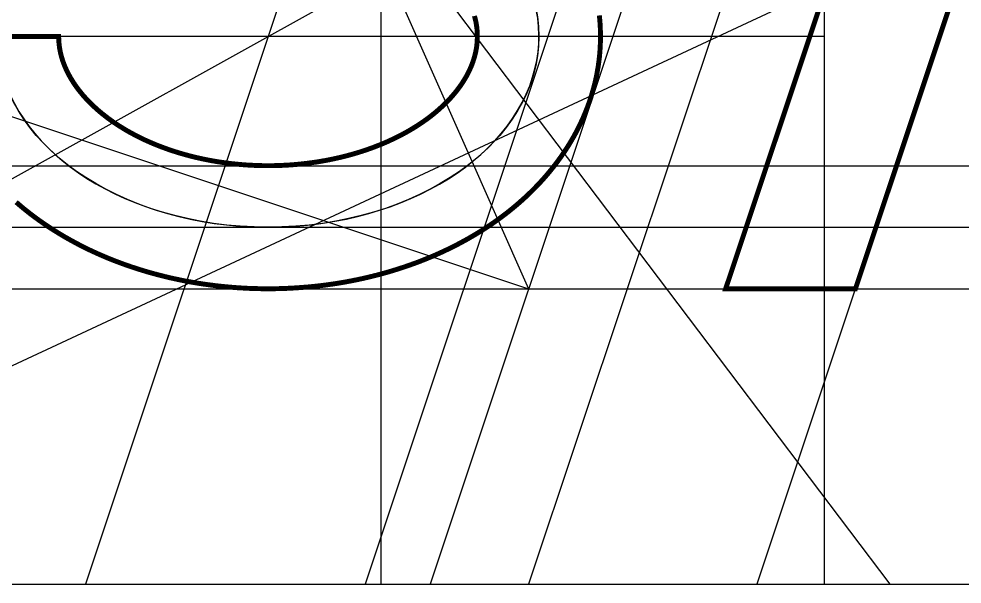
# Model space of a CAD drawing. Extents: x -732 to 2500, y -1000 to 1032.
# Drawn here: x 1096.5 to 1288, y -1000 to -885.2 of the extents above; entities that cross this region are included whole.
import ezdxf

# ---------------------------------------------------------------- set-up
doc = ezdxf.new("R2010")
doc.units = 0
doc.header["$MEASUREMENT"] = 0
doc.layers.add('Text 5', color=242, linetype='Continuous')
doc.layers.add('Text 5 Guide', color=254, linetype='Continuous')

msp = doc.modelspace()

# ---------------------------------------------------------------- linework, layer by layer
msp.add_line((1000, -1000), (2500, -300))
at = {"layer": 'Text 5'}
msp.add_lwpolyline([(1000, -1000), (1700, -1000), (1700, -700), (1000, -700)], close=True, dxfattribs=at)
at = {"layer": 'Text 5', "const_width": 1}
msp.add_lwpolyline([(1263.02, -870.95), (1285.18, -883.52), (1266.35, -940), (1240, -940)], close=True, dxfattribs=at)
for points in [[(1189, -884.59), (1189.02, -884.68), (1189.05, -884.77), (1189.07, -884.86), (1189.09, -884.95), (1189.12, -885.04), (1189.14, -885.13), (1189.16, -885.22), (1189.18, -885.3), (1189.2, -885.39), (1189.22, -885.48), (1189.24, -885.57), (1189.26, -885.66), (1189.28, -885.75), (1189.3, -885.84), (1189.31, -885.92), (1189.33, -886.01), (1189.35, -886.1), (1189.36, -886.19), (1189.38, -886.28), (1189.39, -886.37), (1189.41, -886.45), (1189.42, -886.54), (1189.43, -886.63), (1189.44, -886.72), (1189.46, -886.81), (1189.47, -886.89), (1189.48, -886.98), (1189.49, -887.07), (1189.5, -887.16), (1189.51, -887.24), (1189.52, -887.33), (1189.52, -887.42), (1189.53, -887.51), (1189.54, -887.59), (1189.55, -887.68), (1189.55, -887.77), (1189.56, -887.86), (1189.56, -887.94), (1189.57, -888.03), (1189.57, -888.12), (1189.57, -888.2), (1189.58, -888.29), (1189.58, -888.38), (1189.58, -888.47), (1189.58, -888.55), (1189.58, -888.64), (1189.58, -888.73), (1189.58, -888.82), (1189.58, -888.9), (1189.58, -888.99), (1189.58, -889.08), (1189.58, -889.16), (1189.57, -889.25), (1189.57, -889.34), (1189.57, -889.43), (1189.56, -889.51), (1189.56, -889.6), (1189.55, -889.69), (1189.55, -889.78), (1189.54, -889.86), (1189.53, -889.95), (1189.53, -890.04), (1189.52, -890.13), (1189.51, -890.21), (1189.5, -890.3), (1189.49, -890.39), (1189.48, -890.48), (1189.47, -890.56), (1189.46, -890.65), (1189.45, -890.74), (1189.44, -890.83), (1189.43, -890.91), (1189.41, -891), (1189.4, -891.09), (1189.38, -891.18), (1189.37, -891.27), (1189.35, -891.36), (1189.34, -891.44), (1189.32, -891.53), (1189.31, -891.62), (1189.29, -891.71), (1189.27, -891.8), (1189.25, -891.89), (1189.23, -891.97), (1189.21, -892.06), (1189.19, -892.15), (1189.17, -892.24), (1189.15, -892.33), (1189.13, -892.42), (1189.11, -892.51), (1189.08, -892.6), (1189.06, -892.69), (1189.04, -892.78), (1189.01, -892.86), (1188.99, -892.95), (1188.96, -893.04), (1188.93, -893.13), (1188.91, -893.22), (1188.88, -893.31), (1188.85, -893.4), (1188.82, -893.49), (1188.79, -893.58), (1188.76, -893.67), (1188.73, -893.76), (1188.7, -893.85), (1188.67, -893.94), (1188.64, -894.04), (1188.6, -894.13), (1188.57, -894.22), (1188.54, -894.31), (1188.5, -894.4), (1188.47, -894.49), (1188.43, -894.58), (1188.39, -894.67), (1188.36, -894.76), (1188.32, -894.85), (1188.28, -894.95), (1188.24, -895.04), (1188.2, -895.13), (1188.16, -895.22), (1188.12, -895.31), (1188.08, -895.41), (1188.04, -895.5), (1187.99, -895.59), (1187.95, -895.68), (1187.91, -895.77), (1187.86, -895.87), (1187.82, -895.96), (1187.77, -896.05), (1187.72, -896.14), (1187.68, -896.24), (1187.63, -896.33), (1187.58, -896.42), (1187.53, -896.51), (1187.48, -896.61), (1187.43, -896.7), (1187.38, -896.79), (1187.33, -896.89), (1187.27, -896.98), (1187.22, -897.07), (1187.17, -897.17), (1187.11, -897.26), (1187.06, -897.35), (1187, -897.45), (1186.94, -897.54), (1186.89, -897.63), (1186.83, -897.73), (1186.77, -897.82), (1186.71, -897.91), (1186.65, -898.01), (1186.59, -898.1), (1186.53, -898.19), (1186.47, -898.29), (1186.4, -898.38), (1186.34, -898.48), (1186.28, -898.57), (1186.21, -898.66), (1186.14, -898.76), (1186.08, -898.85), (1186.01, -898.95), (1185.94, -899.04), (1185.87, -899.13), (1185.81, -899.23), (1185.74, -899.32), (1185.67, -899.42), (1185.59, -899.51), (1185.52, -899.6), (1185.45, -899.7), (1185.38, -899.79), (1185.3, -899.89), (1185.23, -899.98), (1185.15, -900.07), (1185.07, -900.17), (1185, -900.26), (1184.92, -900.35), (1184.84, -900.45), (1184.76, -900.54), (1184.68, -900.64), (1184.6, -900.73), (1184.52, -900.82), (1184.44, -900.92), (1184.36, -901.01), (1184.27, -901.1), (1184.19, -901.2), (1184.1, -901.29), (1184.02, -901.38), (1183.93, -901.48), (1183.84, -901.57), (1183.76, -901.66), (1183.67, -901.76), (1183.58, -901.85), (1183.49, -901.94), (1183.4, -902.04), (1183.31, -902.13), (1183.21, -902.22), (1183.12, -902.31), (1183.03, -902.41), (1182.93, -902.5), (1182.84, -902.59), (1182.74, -902.68), (1182.65, -902.77), (1182.55, -902.87), (1182.45, -902.96), (1182.35, -903.05), (1182.25, -903.14), (1182.15, -903.23), (1182.05, -903.32), (1181.95, -903.41), (1181.85, -903.51), (1181.75, -903.6), (1181.64, -903.69), (1181.54, -903.78), (1181.43, -903.87), (1181.33, -903.96), (1181.22, -904.05), (1181.11, -904.14), (1181.01, -904.23), (1180.9, -904.32), (1180.79, -904.41), (1180.68, -904.5), (1180.57, -904.58), (1180.46, -904.67), (1180.35, -904.76), (1180.23, -904.85), (1180.12, -904.94), (1180.01, -905.03), (1179.89, -905.11), (1179.78, -905.2), (1179.66, -905.29), (1179.54, -905.38), (1179.42, -905.46), (1179.31, -905.55), (1179.19, -905.64), (1179.07, -905.72), (1178.95, -905.81), (1178.83, -905.89), (1178.71, -905.98), (1178.58, -906.07), (1178.46, -906.15), (1178.34, -906.24), (1178.21, -906.32), (1178.09, -906.4), (1177.96, -906.49), (1177.84, -906.57), (1177.71, -906.66), (1177.58, -906.74), (1177.45, -906.82), (1177.33, -906.91), (1177.2, -906.99), (1177.07, -907.07), (1176.93, -907.15), (1176.8, -907.23), (1176.67, -907.31), (1176.54, -907.4), (1176.41, -907.48), (1176.27, -907.56), (1176.14, -907.64), (1176, -907.72), (1175.87, -907.8), (1175.73, -907.88), (1175.59, -907.95), (1175.45, -908.03), (1175.32, -908.11), (1175.18, -908.19), (1175.04, -908.27), (1174.9, -908.34), (1174.76, -908.42), (1174.62, -908.5), (1174.47, -908.57), (1174.33, -908.65), (1174.19, -908.73), (1174.04, -908.8), (1173.9, -908.88), (1173.76, -908.95), (1173.61, -909.03), (1173.46, -909.1), (1173.32, -909.17), (1173.17, -909.25), (1173.02, -909.32), (1172.87, -909.39), (1172.72, -909.46), (1172.58, -909.54), (1172.43, -909.61), (1172.27, -909.68), (1172.12, -909.75), (1171.97, -909.82), (1171.82, -909.89), (1171.67, -909.96), (1171.51, -910.03), (1171.36, -910.1), (1171.21, -910.17), (1171.05, -910.23), (1170.9, -910.3), (1170.74, -910.37), (1170.58, -910.43), (1170.43, -910.5), (1170.27, -910.57), (1170.11, -910.63), (1169.95, -910.7), (1169.79, -910.76), (1169.63, -910.83), (1169.47, -910.89), (1169.31, -910.95), (1169.15, -911.02), (1168.99, -911.08), (1168.83, -911.14), (1168.67, -911.2), (1168.5, -911.26), (1168.34, -911.33), (1168.18, -911.39), (1168.01, -911.45), (1167.85, -911.5), (1167.68, -911.56), (1167.52, -911.62), (1167.35, -911.68), (1167.18, -911.74), (1167.02, -911.8), (1166.85, -911.85), (1166.68, -911.91), (1166.51, -911.96), (1166.34, -912.02), (1166.18, -912.08), (1166.01, -912.13), (1165.84, -912.18), (1165.67, -912.24), (1165.49, -912.29), (1165.32, -912.34), (1165.15, -912.4), (1164.98, -912.45), (1164.81, -912.5), (1164.63, -912.55), (1164.46, -912.6), (1164.29, -912.65), (1164.11, -912.7), (1163.94, -912.75), (1163.76, -912.8), (1163.59, -912.84), (1163.41, -912.89), (1163.24, -912.94), (1163.06, -912.98), (1162.88, -913.03), (1162.71, -913.08), (1162.53, -913.12), (1162.35, -913.16), (1162.18, -913.21), (1162, -913.25), (1161.82, -913.29), (1161.64, -913.34), (1161.46, -913.38), (1161.28, -913.42), (1161.1, -913.46), (1160.92, -913.5), (1160.74, -913.54), (1160.56, -913.58), (1160.38, -913.62), (1160.2, -913.66), (1160.02, -913.7), (1159.83, -913.73), (1159.65, -913.77), (1159.47, -913.81), (1159.29, -913.84), (1159.1, -913.88), (1158.92, -913.91), (1158.74, -913.95), (1158.55, -913.98), (1158.37, -914.01), (1158.18, -914.04), (1158, -914.08), (1157.81, -914.11), (1157.63, -914.14), (1157.44, -914.17), (1157.26, -914.2), (1157.07, -914.23), (1156.89, -914.26), (1156.7, -914.29), (1156.51, -914.31), (1156.33, -914.34), (1156.14, -914.37), (1155.95, -914.39), (1155.77, -914.42), (1155.58, -914.44), (1155.39, -914.47), (1155.2, -914.49), (1155.01, -914.52), (1154.83, -914.54), (1154.64, -914.56), (1154.45, -914.58), (1154.26, -914.6), (1154.07, -914.62), (1153.88, -914.64), (1153.69, -914.66), (1153.5, -914.68), (1153.31, -914.7), (1153.13, -914.72), (1152.94, -914.74), (1152.75, -914.75), (1152.56, -914.77), (1152.37, -914.79), (1152.18, -914.8), (1151.99, -914.82), (1151.79, -914.83), (1151.6, -914.84), (1151.41, -914.86), (1151.22, -914.87), (1151.03, -914.88), (1150.84, -914.89), (1150.65, -914.9), (1150.46, -914.91), (1150.27, -914.92), (1150.08, -914.93), (1149.89, -914.94), (1149.69, -914.95), (1149.5, -914.96), (1149.31, -914.96), (1149.12, -914.97), (1148.93, -914.97), (1148.74, -914.98), (1148.55, -914.98), (1148.35, -914.99), (1148.16, -914.99), (1147.97, -914.99), (1147.78, -915), (1147.59, -915), (1147.39, -915), (1147.2, -915), (1147.01, -915), (1146.82, -915), (1146.63, -915), (1146.44, -915), (1146.24, -914.99), (1146.05, -914.99), (1145.86, -914.99), (1145.67, -914.98), (1145.48, -914.98), (1145.29, -914.97), (1145.09, -914.97), (1144.9, -914.96), (1144.71, -914.96), (1144.52, -914.95), (1144.33, -914.94), (1144.14, -914.93), (1143.95, -914.92), (1143.75, -914.91), (1143.56, -914.9), (1143.37, -914.89), (1143.18, -914.88), (1142.99, -914.87), (1142.8, -914.86), (1142.61, -914.85), (1142.42, -914.83), (1142.23, -914.82), (1142.04, -914.8), (1141.85, -914.79), (1141.66, -914.77), (1141.47, -914.76), (1141.28, -914.74), (1141.09, -914.72), (1140.9, -914.71), (1140.71, -914.69), (1140.52, -914.67), (1140.33, -914.65), (1140.14, -914.63), (1139.95, -914.61), (1139.76, -914.59), (1139.58, -914.57), (1139.39, -914.54), (1139.2, -914.52), (1139.01, -914.5), (1138.82, -914.48), (1138.64, -914.45), (1138.45, -914.43), (1138.26, -914.4), (1138.07, -914.37), (1137.89, -914.35), (1137.7, -914.32), (1137.51, -914.29), (1137.33, -914.26), (1137.14, -914.24), (1136.96, -914.21), (1136.77, -914.18), (1136.58, -914.15), (1136.4, -914.12), (1136.21, -914.08), (1136.03, -914.05), (1135.85, -914.02), (1135.66, -913.99), (1135.48, -913.95), (1135.29, -913.92), (1135.11, -913.89), (1134.93, -913.85), (1134.74, -913.81), (1134.56, -913.78), (1134.38, -913.74), (1134.2, -913.7), (1134.02, -913.67), (1133.83, -913.63), (1133.65, -913.59), (1133.47, -913.55), (1133.29, -913.51), (1133.11, -913.47), (1132.93, -913.43), (1132.75, -913.39), (1132.57, -913.35), (1132.39, -913.31), (1132.21, -913.26), (1132.04, -913.22), (1131.86, -913.18), (1131.68, -913.13), (1131.5, -913.09), (1131.33, -913.04), (1131.15, -913), (1130.97, -912.95), (1130.8, -912.9), (1130.62, -912.86), (1130.45, -912.81), (1130.27, -912.76), (1130.1, -912.71), (1129.92, -912.66), (1129.75, -912.61), (1129.58, -912.56), (1129.4, -912.51), (1129.23, -912.46), (1129.06, -912.41), (1128.89, -912.36), (1128.71, -912.3), (1128.54, -912.25), (1128.37, -912.2), (1128.2, -912.14), (1128.03, -912.09), (1127.86, -912.03), (1127.7, -911.98), (1127.53, -911.92), (1127.36, -911.87), (1127.19, -911.81), (1127.02, -911.75), (1126.86, -911.7), (1126.69, -911.64), (1126.53, -911.58), (1126.36, -911.52), (1126.2, -911.46), (1126.03, -911.4), (1125.87, -911.34), (1125.7, -911.28), (1125.54, -911.22), (1125.38, -911.16), (1125.22, -911.09), (1125.05, -911.03), (1124.89, -910.97), (1124.73, -910.91), (1124.57, -910.84), (1124.41, -910.78), (1124.25, -910.71), (1124.09, -910.65), (1123.94, -910.58), (1123.78, -910.52), (1123.62, -910.45), (1123.47, -910.38), (1123.31, -910.32), (1123.15, -910.25), (1123, -910.18), (1122.84, -910.11), (1122.69, -910.05), (1122.54, -909.98), (1122.38, -909.91), (1122.23, -909.84), (1122.08, -909.77), (1121.93, -909.7), (1121.78, -909.63), (1121.63, -909.55), (1121.48, -909.48), (1121.33, -909.41), (1121.18, -909.34), (1121.03, -909.27), (1120.89, -909.19), (1120.74, -909.12), (1120.59, -909.04), (1120.45, -908.97), (1120.3, -908.9), (1120.16, -908.82), (1120.01, -908.75), (1119.87, -908.67), (1119.73, -908.59), (1119.59, -908.52), (1119.44, -908.44), (1119.3, -908.36), (1119.16, -908.29), (1119.02, -908.21), (1118.88, -908.13), (1118.75, -908.05), (1118.61, -907.97), (1118.47, -907.9), (1118.33, -907.82), (1118.2, -907.74), (1118.06, -907.66), (1117.93, -907.58), (1117.79, -907.5), (1117.66, -907.42), (1117.53, -907.33), (1117.4, -907.25), (1117.26, -907.17), (1117.13, -907.09), (1117, -907.01), (1116.87, -906.93), (1116.74, -906.84), (1116.62, -906.76), (1116.49, -906.68), (1116.36, -906.59), (1116.24, -906.51), (1116.11, -906.43), (1115.98, -906.34), (1115.86, -906.26), (1115.74, -906.17), (1115.61, -906.09), (1115.49, -906), (1115.37, -905.92), (1115.25, -905.83), (1115.13, -905.74), (1115.01, -905.66), (1114.89, -905.57), (1114.77, -905.48), (1114.65, -905.4), (1114.54, -905.31), (1114.42, -905.22), (1114.3, -905.14), (1114.19, -905.05), (1114.08, -904.96), (1113.96, -904.87), (1113.85, -904.78), (1113.74, -904.69), (1113.63, -904.61), (1113.51, -904.52), (1113.4, -904.43), (1113.29, -904.34), (1113.19, -904.25), (1113.08, -904.16), (1112.97, -904.07), (1112.86, -903.98), (1112.76, -903.89), (1112.65, -903.8), (1112.55, -903.71), (1112.45, -903.62), (1112.34, -903.53), (1112.24, -903.44), (1112.14, -903.35), (1112.04, -903.25), (1111.94, -903.16), (1111.84, -903.07), (1111.74, -902.98), (1111.64, -902.89), (1111.54, -902.8), (1111.45, -902.7), (1111.35, -902.61), (1111.26, -902.52), (1111.16, -902.43), (1111.07, -902.34), (1110.98, -902.24), (1110.88, -902.15), (1110.79, -902.06), (1110.7, -901.97), (1110.61, -901.87), (1110.52, -901.78), (1110.43, -901.69), (1110.34, -901.59), (1110.26, -901.5), (1110.17, -901.41), (1110.08, -901.31), (1110, -901.22), (1109.92, -901.13), (1109.83, -901.03), (1109.75, -900.94), (1109.67, -900.85), (1109.58, -900.75), (1109.5, -900.66), (1109.42, -900.57), (1109.34, -900.47), (1109.27, -900.38), (1109.19, -900.28), (1109.11, -900.19), (1109.03, -900.1), (1108.96, -900), (1108.88, -899.91), (1108.81, -899.81), (1108.74, -899.72), (1108.66, -899.63), (1108.59, -899.53), (1108.52, -899.44), (1108.45, -899.34), (1108.38, -899.25), (1108.31, -899.16), (1108.24, -899.06), (1108.17, -898.97), (1108.1, -898.87), (1108.04, -898.78), (1107.97, -898.69), (1107.91, -898.59), (1107.84, -898.5), (1107.78, -898.41), (1107.72, -898.31), (1107.65, -898.22), (1107.59, -898.12), (1107.53, -898.03), (1107.47, -897.94), (1107.41, -897.84), (1107.35, -897.75), (1107.29, -897.66), (1107.24, -897.56), (1107.18, -897.47), (1107.12, -897.38), (1107.07, -897.28), (1107.01, -897.19), (1106.96, -897.1), (1106.91, -897), (1106.85, -896.91), (1106.8, -896.82), (1106.75, -896.72), (1106.7, -896.63), (1106.65, -896.54), (1106.6, -896.44), (1106.55, -896.35), (1106.5, -896.26), (1106.45, -896.17), (1106.41, -896.07), (1106.36, -895.98), (1106.32, -895.89), (1106.27, -895.8), (1106.23, -895.7), (1106.18, -895.61), (1106.14, -895.52), (1106.1, -895.43), (1106.06, -895.34), (1106.02, -895.24), (1105.97, -895.15), (1105.93, -895.06), (1105.9, -894.97), (1105.86, -894.88), (1105.82, -894.79), (1105.78, -894.69), (1105.75, -894.6), (1105.71, -894.51), (1105.67, -894.42), (1105.64, -894.33), (1105.6, -894.24), (1105.57, -894.15), (1105.54, -894.06), (1105.51, -893.97), (1105.47, -893.88), (1105.44, -893.79), (1105.41, -893.7), (1105.38, -893.61), (1105.35, -893.52), (1105.32, -893.43), (1105.3, -893.34), (1105.27, -893.25), (1105.24, -893.16), (1105.21, -893.07), (1105.19, -892.98), (1105.16, -892.89), (1105.14, -892.8), (1105.11, -892.71), (1105.09, -892.62), (1105.07, -892.53), (1105.04, -892.44), (1105.02, -892.35), (1105, -892.26), (1104.98, -892.17), (1104.96, -892.08), (1104.94, -892), (1104.92, -891.91), (1104.9, -891.82), (1104.88, -891.73), (1104.87, -891.64), (1104.85, -891.55), (1104.83, -891.47), (1104.82, -891.38), (1104.8, -891.29), (1104.79, -891.2), (1104.77, -891.11), (1104.76, -891.02), (1104.74, -890.94), (1104.73, -890.85), (1104.72, -890.76), (1104.71, -890.67), (1104.7, -890.59), (1104.69, -890.5), (1104.68, -890.41), (1104.67, -890.32), (1104.66, -890.23), (1104.65, -890.15), (1104.64, -890.06), (1104.63, -889.97), (1104.63, -889.88), (1104.62, -889.8), (1104.61, -889.71), (1104.61, -889.62), (1104.6, -889.54), (1104.6, -889.45), (1104.6, -889.36), (1104.59, -889.27), (1104.59, -889.19), (1104.59, -889.1), (1104.59, -889.01), (1104.58, -888.92), (1104.58, -888.84), (1104.58, -888.75), (1079.58, -888.75)], [(1095.96, -922.41), (1096.14, -922.57), (1096.33, -922.73), (1096.51, -922.89), (1096.7, -923.05), (1096.88, -923.2), (1097.07, -923.36), (1097.26, -923.52), (1097.44, -923.67), (1097.63, -923.83), (1097.82, -923.98), (1098.01, -924.13), (1098.2, -924.28), (1098.4, -924.44), (1098.59, -924.59), (1098.78, -924.74), (1098.98, -924.89), (1099.17, -925.04), (1099.37, -925.18), (1099.56, -925.33), (1099.76, -925.48), (1099.96, -925.62), (1100.16, -925.77), (1100.35, -925.91), (1100.55, -926.06), (1100.75, -926.2), (1100.96, -926.34), (1101.16, -926.48), (1101.36, -926.62), (1101.56, -926.77), (1101.77, -926.9), (1101.97, -927.04), (1102.17, -927.18), (1102.38, -927.32), (1102.59, -927.46), (1102.79, -927.59), (1103, -927.73), (1103.21, -927.86), (1103.42, -928), (1103.63, -928.13), (1103.84, -928.26), (1104.05, -928.39), (1104.26, -928.52), (1104.47, -928.65), (1104.68, -928.78), (1104.9, -928.91), (1105.11, -929.04), (1105.32, -929.17), (1105.54, -929.29), (1105.75, -929.42), (1105.97, -929.55), (1106.19, -929.67), (1106.4, -929.79), (1106.62, -929.92), (1106.84, -930.04), (1107.06, -930.16), (1107.28, -930.28), (1107.5, -930.4), (1107.72, -930.52), (1107.94, -930.64), (1108.16, -930.76), (1108.38, -930.88), (1108.61, -930.99), (1108.83, -931.11), (1109.05, -931.22), (1109.28, -931.34), (1109.5, -931.45), (1109.73, -931.56), (1109.95, -931.68), (1110.18, -931.79), (1110.41, -931.9), (1110.64, -932.01), (1110.86, -932.12), (1111.09, -932.23), (1111.32, -932.33), (1111.55, -932.44), (1111.78, -932.55), (1112.01, -932.65), (1112.24, -932.76), (1112.47, -932.86), (1112.71, -932.97), (1112.94, -933.07), (1113.17, -933.17), (1113.4, -933.27), (1113.64, -933.37), (1113.87, -933.47), (1114.11, -933.57), (1114.34, -933.67), (1114.58, -933.77), (1114.81, -933.86), (1115.05, -933.96), (1115.29, -934.05), (1115.53, -934.15), (1115.76, -934.24), (1116, -934.34), (1116.24, -934.43), (1116.48, -934.52), (1116.72, -934.61), (1116.96, -934.7), (1117.2, -934.79), (1117.44, -934.88), (1117.68, -934.97), (1117.92, -935.05), (1118.17, -935.14), (1118.41, -935.23), (1118.65, -935.31), (1118.89, -935.39), (1119.14, -935.48), (1119.38, -935.56), (1119.63, -935.64), (1119.87, -935.72), (1120.12, -935.8), (1120.36, -935.88), (1120.61, -935.96), (1120.85, -936.04), (1121.1, -936.12), (1121.35, -936.19), (1121.6, -936.27), (1121.84, -936.34), (1122.09, -936.42), (1122.34, -936.49), (1122.59, -936.57), (1122.84, -936.64), (1123.09, -936.71), (1123.34, -936.78), (1123.59, -936.85), (1123.84, -936.92), (1124.09, -936.99), (1124.34, -937.05), (1124.59, -937.12), (1124.84, -937.19), (1125.09, -937.25), (1125.35, -937.32), (1125.6, -937.38), (1125.85, -937.44), (1126.1, -937.51), (1126.36, -937.57), (1126.61, -937.63), (1126.87, -937.69), (1127.12, -937.75), (1127.37, -937.81), (1127.63, -937.86), (1127.88, -937.92), (1128.14, -937.98), (1128.4, -938.03), (1128.65, -938.09), (1128.91, -938.14), (1129.16, -938.19), (1129.42, -938.25), (1129.68, -938.3), (1129.93, -938.35), (1130.19, -938.4), (1130.45, -938.45), (1130.71, -938.5), (1130.96, -938.54), (1131.22, -938.59), (1131.48, -938.64), (1131.74, -938.68), (1132, -938.73), (1132.26, -938.77), (1132.52, -938.81), (1132.78, -938.86), (1133.04, -938.9), (1133.3, -938.94), (1133.56, -938.98), (1133.82, -939.02), (1134.08, -939.06), (1134.34, -939.09), (1134.6, -939.13), (1134.86, -939.17), (1135.12, -939.2), (1135.38, -939.24), (1135.64, -939.27), (1135.9, -939.3), (1136.17, -939.34), (1136.43, -939.37), (1136.69, -939.4), (1136.95, -939.43), (1137.21, -939.46), (1137.48, -939.49), (1137.74, -939.52), (1138, -939.54), (1138.26, -939.57), (1138.53, -939.59), (1138.79, -939.62), (1139.05, -939.64), (1139.32, -939.67), (1139.58, -939.69), (1139.84, -939.71), (1140.11, -939.73), (1140.37, -939.75), (1140.64, -939.77), (1140.9, -939.79), (1141.16, -939.81), (1141.43, -939.82), (1141.69, -939.84), (1141.96, -939.85), (1142.22, -939.87), (1142.48, -939.88), (1142.75, -939.9), (1143.01, -939.91), (1143.28, -939.92), (1143.54, -939.93), (1143.81, -939.94), (1144.07, -939.95), (1144.34, -939.96), (1144.6, -939.97), (1144.87, -939.97), (1145.13, -939.98), (1145.39, -939.98), (1145.66, -939.99), (1145.92, -939.99), (1146.19, -940), (1146.45, -940), (1146.72, -940), (1146.98, -940), (1147.25, -940), (1147.51, -940), (1147.78, -940), (1148.04, -939.99), (1148.31, -939.99), (1148.57, -939.99), (1148.84, -939.98), (1149.1, -939.98), (1149.37, -939.97), (1149.63, -939.96), (1149.9, -939.96), (1150.16, -939.95), (1150.43, -939.94), (1150.69, -939.93), (1150.96, -939.92), (1151.22, -939.9), (1151.48, -939.89), (1151.75, -939.88), (1152.01, -939.87), (1152.28, -939.85), (1152.54, -939.83), (1152.81, -939.82), (1153.07, -939.8), (1153.33, -939.78), (1153.6, -939.76), (1153.86, -939.75), (1154.12, -939.73), (1154.39, -939.7), (1154.65, -939.68), (1154.91, -939.66), (1155.18, -939.64), (1155.44, -939.61), (1155.7, -939.59), (1155.97, -939.56), (1156.23, -939.54), (1156.49, -939.51), (1156.76, -939.48), (1157.02, -939.45), (1157.28, -939.42), (1157.54, -939.39), (1157.8, -939.36), (1158.07, -939.33), (1158.33, -939.3), (1158.59, -939.26), (1158.85, -939.23), (1159.11, -939.19), (1159.37, -939.16), (1159.63, -939.12), (1159.89, -939.09), (1160.15, -939.05), (1160.42, -939.01), (1160.68, -938.97), (1160.94, -938.93), (1161.2, -938.89), (1161.45, -938.85), (1161.71, -938.8), (1161.97, -938.76), (1162.23, -938.72), (1162.49, -938.67), (1162.75, -938.63), (1163.01, -938.58), (1163.27, -938.53), (1163.52, -938.48), (1163.78, -938.44), (1164.04, -938.39), (1164.3, -938.34), (1164.55, -938.28), (1164.81, -938.23), (1165.07, -938.18), (1165.32, -938.13), (1165.58, -938.07), (1165.83, -938.02), (1166.09, -937.96), (1166.35, -937.91), (1166.6, -937.85), (1166.86, -937.79), (1167.11, -937.73), (1167.36, -937.67), (1167.62, -937.61), (1167.87, -937.55), (1168.13, -937.49), (1168.38, -937.43), (1168.63, -937.36), (1168.88, -937.3), (1169.14, -937.24), (1169.39, -937.17), (1169.64, -937.1), (1169.89, -937.04), (1170.14, -936.97), (1170.39, -936.9), (1170.64, -936.83), (1170.89, -936.76), (1171.14, -936.69), (1171.39, -936.62), (1171.64, -936.55), (1171.89, -936.47), (1172.14, -936.4), (1172.39, -936.33), (1172.63, -936.25), (1172.88, -936.17), (1173.13, -936.1), (1173.37, -936.02), (1173.62, -935.94), (1173.87, -935.86), (1174.11, -935.78), (1174.36, -935.7), (1174.6, -935.62), (1174.85, -935.54), (1175.09, -935.46), (1175.33, -935.37), (1175.58, -935.29), (1175.82, -935.2), (1176.06, -935.12), (1176.3, -935.03), (1176.54, -934.94), (1176.79, -934.86), (1177.03, -934.77), (1177.27, -934.68), (1177.51, -934.59), (1177.75, -934.5), (1177.99, -934.41), (1178.22, -934.31), (1178.46, -934.22), (1178.7, -934.13), (1178.94, -934.03), (1179.17, -933.94), (1179.41, -933.84), (1179.65, -933.74), (1179.88, -933.64), (1180.12, -933.55), (1180.35, -933.45), (1180.59, -933.35), (1180.82, -933.25), (1181.05, -933.15), (1181.29, -933.04), (1181.52, -932.94), (1181.75, -932.84), (1181.98, -932.73), (1182.21, -932.63), (1182.44, -932.52), (1182.67, -932.41), (1182.9, -932.31), (1183.13, -932.2), (1183.36, -932.09), (1183.59, -931.98), (1183.82, -931.87), (1184.04, -931.76), (1184.27, -931.65), (1184.49, -931.54), (1184.72, -931.42), (1184.94, -931.31), (1185.17, -931.19), (1185.39, -931.08), (1185.62, -930.96), (1185.84, -930.85), (1186.06, -930.73), (1186.28, -930.61), (1186.5, -930.49), (1186.72, -930.37), (1186.94, -930.25), (1187.16, -930.13), (1187.38, -930.01), (1187.6, -929.89), (1187.82, -929.76), (1188.03, -929.64), (1188.25, -929.51), (1188.47, -929.39), (1188.68, -929.26), (1188.9, -929.14), (1189.11, -929.01), (1189.32, -928.88), (1189.54, -928.75), (1189.75, -928.62), (1189.96, -928.49), (1190.17, -928.36), (1190.38, -928.23), (1190.59, -928.1), (1190.8, -927.96), (1191.01, -927.83), (1191.22, -927.69), (1191.43, -927.56), (1191.63, -927.42), (1191.84, -927.28), (1192.04, -927.15), (1192.25, -927.01), (1192.45, -926.87), (1192.66, -926.73), (1192.86, -926.59), (1193.06, -926.45), (1193.26, -926.31), (1193.46, -926.16), (1193.66, -926.02), (1193.86, -925.88), (1194.06, -925.73), (1194.26, -925.59), (1194.46, -925.44), (1194.65, -925.29), (1194.85, -925.15), (1195.04, -925), (1195.24, -924.85), (1195.43, -924.7), (1195.63, -924.55), (1195.82, -924.4), (1196.01, -924.25), (1196.2, -924.09), (1196.39, -923.94), (1196.58, -923.79), (1196.77, -923.63), (1196.96, -923.48), (1197.14, -923.32), (1197.33, -923.17), (1197.52, -923.01), (1197.7, -922.85), (1197.89, -922.69), (1198.07, -922.53), (1198.25, -922.37), (1198.43, -922.21), (1198.62, -922.05), (1198.8, -921.89), (1198.98, -921.73), (1199.16, -921.56), (1199.33, -921.4), (1199.51, -921.23), (1199.69, -921.07), (1199.86, -920.9), (1200.04, -920.73), (1200.21, -920.57), (1200.39, -920.4), (1200.56, -920.23), (1200.73, -920.06), (1200.9, -919.89), (1201.07, -919.72), (1201.24, -919.55), (1201.41, -919.38), (1201.57, -919.2), (1201.74, -919.03), (1201.91, -918.86), (1202.07, -918.68), (1202.24, -918.51), (1202.4, -918.33), (1202.56, -918.15), (1202.72, -917.97), (1202.88, -917.8), (1203.04, -917.62), (1203.2, -917.44), (1203.36, -917.26), (1203.52, -917.08), (1203.67, -916.9), (1203.83, -916.71), (1203.98, -916.53), (1204.14, -916.35), (1204.29, -916.16), (1204.44, -915.98), (1204.59, -915.79), (1204.74, -915.61), (1204.89, -915.42), (1205.04, -915.23), (1205.18, -915.05), (1205.33, -914.86), (1205.47, -914.67), (1205.62, -914.48), (1205.76, -914.29), (1205.9, -914.1), (1206.04, -913.91), (1206.18, -913.71), (1206.32, -913.52), (1206.46, -913.33), (1206.6, -913.13), (1206.73, -912.94), (1206.87, -912.74), (1207, -912.55), (1207.14, -912.35), (1207.27, -912.15), (1207.4, -911.95), (1207.53, -911.76), (1207.66, -911.56), (1207.79, -911.36), (1207.91, -911.16), (1208.04, -910.96), (1208.16, -910.76), (1208.29, -910.55), (1208.41, -910.35), (1208.53, -910.15), (1208.65, -909.95), (1208.77, -909.74), (1208.89, -909.54), (1209.01, -909.33), (1209.13, -909.13), (1209.24, -908.92), (1209.35, -908.71), (1209.47, -908.51), (1209.58, -908.3), (1209.69, -908.09), (1209.8, -907.88), (1209.91, -907.67), (1210.02, -907.46), (1210.12, -907.25), (1210.23, -907.04), (1210.33, -906.83), (1210.43, -906.62), (1210.54, -906.4), (1210.64, -906.19), (1210.73, -905.98), (1210.83, -905.76), (1210.93, -905.55), (1211.03, -905.33), (1211.12, -905.12), (1211.21, -904.9), (1211.31, -904.68), (1211.4, -904.47), (1211.49, -904.25), (1211.58, -904.03), (1211.66, -903.81), (1211.75, -903.59), (1211.83, -903.37), (1211.92, -903.15), (1212, -902.93), (1212.08, -902.71), (1212.16, -902.49), (1212.24, -902.27), (1212.32, -902.05), (1212.4, -901.83), (1212.47, -901.6), (1212.54, -901.38), (1212.62, -901.16), (1212.69, -900.93), (1212.76, -900.71), (1212.83, -900.48), (1212.9, -900.26), (1212.96, -900.03), (1213.03, -899.81), (1213.09, -899.58), (1213.15, -899.36), (1213.21, -899.13), (1213.27, -898.9), (1213.33, -898.68), (1213.39, -898.45), (1213.45, -898.22), (1213.5, -897.99), (1213.55, -897.76), (1213.61, -897.53), (1213.66, -897.3), (1213.71, -897.08), (1213.75, -896.85), (1213.8, -896.62), (1213.85, -896.39), (1213.89, -896.15), (1213.93, -895.92), (1213.97, -895.69), (1214.01, -895.46), (1214.05, -895.23), (1214.09, -895), (1214.13, -894.77), (1214.16, -894.53), (1214.19, -894.3), (1214.23, -894.07), (1214.26, -893.84), (1214.29, -893.6), (1214.31, -893.37), (1214.34, -893.14), (1214.37, -892.91), (1214.39, -892.67), (1214.41, -892.44), (1214.43, -892.21), (1214.45, -891.97), (1214.47, -891.74), (1214.49, -891.5), (1214.5, -891.27), (1214.52, -891.04), (1214.53, -890.8), (1214.54, -890.57), (1214.55, -890.33), (1214.56, -890.1), (1214.57, -889.86), (1214.57, -889.63), (1214.58, -889.4), (1214.58, -889.16), (1214.58, -888.93), (1214.58, -888.69), (1214.58, -888.46), (1214.58, -888.22), (1214.58, -887.99), (1214.57, -887.75), (1214.56, -887.52), (1214.56, -887.28), (1214.55, -887.05), (1214.54, -886.82), (1214.52, -886.58), (1214.51, -886.35), (1214.5, -886.11), (1214.48, -885.88), (1214.46, -885.65), (1214.44, -885.41), (1214.42, -885.18), (1214.4, -884.95), (1214.38, -884.71), (1214.35, -884.48)]]:
    msp.add_lwpolyline(points, dxfattribs=at)
at = {"layer": 'Text 5 Guide'}
for p, q in [((1046.7, -700), (1273.3, -1000)), ((1210, -700), (1110, -1000)), ((1266.82, -700), (1166.82, -1000)), ((1170, -700), (1170, -1000)), ((1280, -700), (1180, -1000)), ((1300, -700), (1200, -1000)), ((1346.35, -700), (1246.35, -1000)), ((1260, -700), (1260, -1000)), ((1120, -760), (1200, -940)), ((1300, -760), (1240, -940)), ((1077.34, -927.5), (1216.82, -850)), ((1260, -888.75), (1000, -888.75)), ((1074, -898), (1200, -940)), ((1000, -915), (1700, -915)), ((1000, -927.5), (1700, -927.5)), ((1000, -940), (1700, -940))]:
    msp.add_line(p, q, dxfattribs=at)
msp.add_ellipse((1147.08, -888.75), major_axis=(-55, 0), ratio=0.704545, dxfattribs=at)
msp.add_ellipse((1147.08, -888.75), major_axis=(55, 0), ratio=0.704545, start_param=3.141593, end_param=7.392645, dxfattribs=at)

doc.saveas('drawing.dxf')
